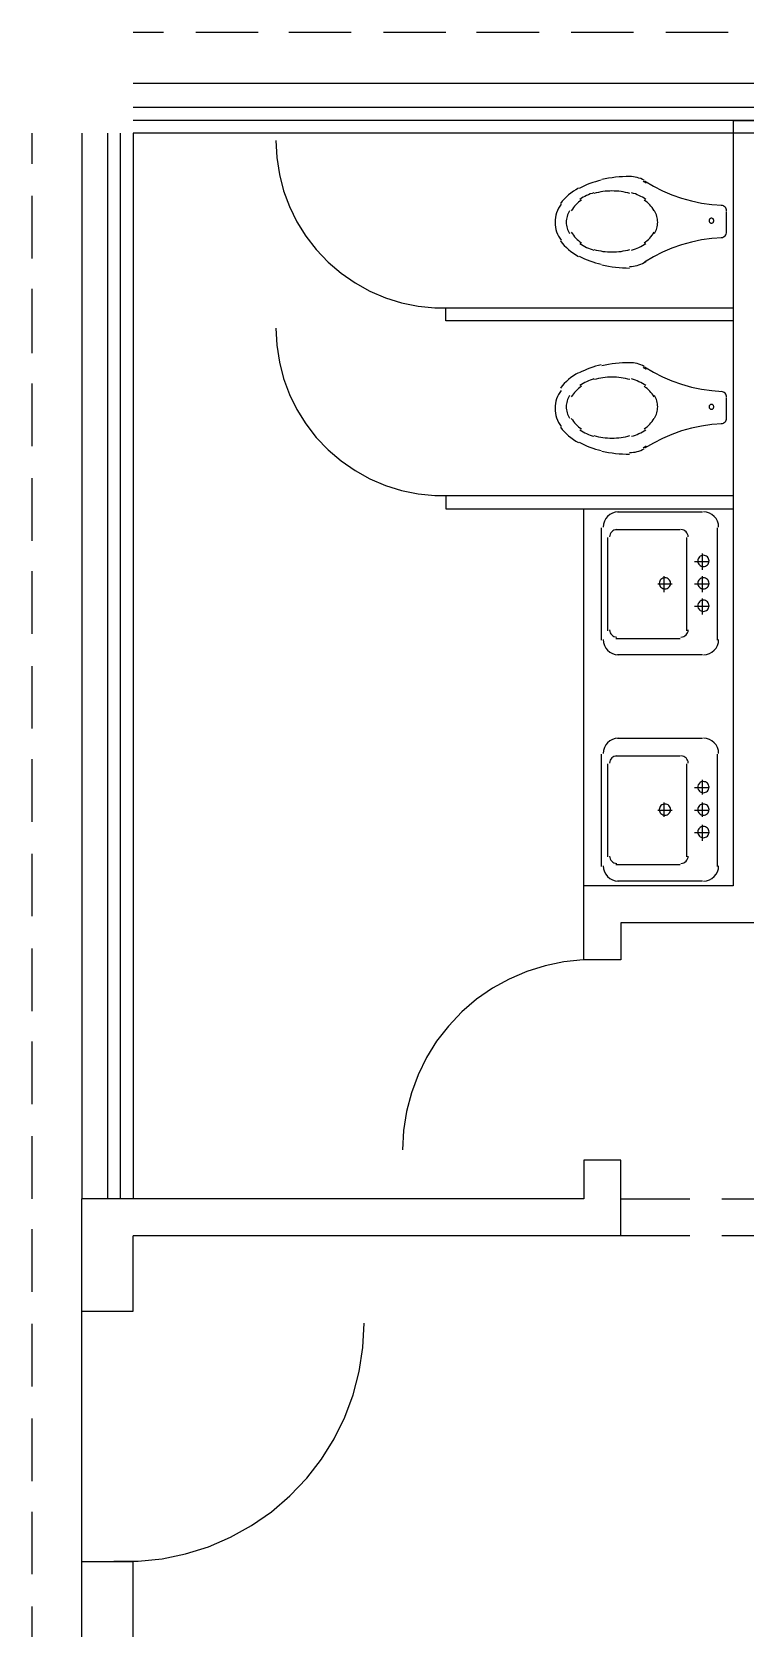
# Model space of a CAD drawing. Header units: metres. Extents: x 0 to 61, y 0 to 90.7.
# Drawn here: x 0 to 2.18, y 68.679 to 73.577 of the extents above; entities that cross this region are included whole.
import ezdxf

# ---------------------------------------------------------------- set-up
doc = ezdxf.new("R2010")
doc.units = ezdxf.units.M
doc.layers.add('MURO_REAL', color=7, linetype='Continuous')
doc.layers.add('PUERTA_REAL', color=7, linetype='Continuous')

msp = doc.modelspace()

# ---------------------------------------------------------------- linework, layer by layer
at = {"layer": 'MURO_REAL'}
for p, q in [((0.3086, 73.5771), (0.4016, 73.5771)), ((0.4996, 73.5771), (0.6906, 73.5771)), ((0.7837, 73.5771), (0.9747, 73.5771)), ((1.0727, 73.5771), (1.2637, 73.5771)), ((1.3567, 73.5771), (1.5478, 73.5771)), ((1.6457, 73.5771), (1.8367, 73.5771)), ((1.9347, 73.5771), (2.1257, 73.5771)), ((4.898, 73.4204), (0.3086, 73.4204)), ((4.898, 73.3469), (0.3086, 73.3469)), ((4.898, 73.3078), (0.3086, 73.3078)), ((2.1404, 73.3078), (2.258, 73.3078)), ((2.1404, 73.3078), (2.1404, 70.9714)), ((0, 73.1755), (0, 73.2686)), ((0.1518, 73.2686), (0.1518, 70.0163)), ((0.2302, 73.2686), (0.2302, 70.0163)), ((0.2694, 73.2686), (0.2694, 70.0163)), ((0.3086, 73.2686), (0.3086, 70.0163)), ((4.898, 73.2686), (0.3086, 73.2686)), ((0, 72.8865), (0, 73.0775)), ((2.1208, 72.9649), (2.1208, 73.0286)), ((0, 72.5975), (0, 72.7935)), ((2.1404, 72.7347), (1.2637, 72.7347)), ((1.2637, 72.6955), (1.2637, 72.7347)), ((2.1404, 72.6955), (1.2637, 72.6955)), ((0, 72.3135), (0, 72.5045)), ((2.1208, 72.3967), (2.1208, 72.4604)), ((0, 72.0245), (0, 72.2155)), ((2.1404, 72.1616), (1.2637, 72.1616)), ((1.2637, 72.1616), (1.2637, 72.1224)), ((1.2637, 72.1224), (2.1404, 72.1224)), ((1.6849, 70.9714), (1.6849, 72.1224)), ((1.7878, 72.1126), (2.0473, 72.1126)), ((1.7388, 71.7208), (1.7388, 72.0637)), ((1.7829, 72.0588), (1.9788, 72.0588)), ((2.0914, 72.0637), (2.0914, 71.7208)), ((1.7584, 71.7502), (1.7584, 72.0343)), ((1.9984, 72.0343), (1.9984, 71.7502)), ((2.0669, 71.9608), (2.0229, 71.9608)), ((2.0473, 71.9363), (2.0473, 71.9853)), ((0, 71.7404), (0, 71.9314)), ((1.9298, 71.8678), (1.9298, 71.9167)), ((2.0473, 71.8678), (2.0473, 71.9167)), ((1.9543, 71.8922), (1.9102, 71.8922)), ((2.0669, 71.8922), (2.0229, 71.8922)), ((2.0669, 71.8237), (2.0229, 71.8237)), ((2.0473, 71.7992), (2.0473, 71.8482)), ((1.9788, 71.7257), (1.7829, 71.7257)), ((2.0473, 71.6767), (1.7878, 71.6767)), ((0, 71.4514), (0, 71.6424)), ((1.7878, 71.422), (2.0473, 71.422)), ((1.7388, 71.0302), (1.7388, 71.3731)), ((1.7829, 71.3682), (1.9788, 71.3682)), ((2.0914, 71.3731), (2.0914, 71.0302)), ((0, 71.1673), (0, 71.3584)), ((1.7584, 71.0596), (1.7584, 71.3437)), ((1.9984, 71.3437), (1.9984, 71.0596)), ((2.0669, 71.2702), (2.0229, 71.2702)), ((2.0473, 71.2506), (2.0473, 71.2947)), ((1.9298, 71.182), (1.9298, 71.2261)), ((2.0473, 71.182), (2.0473, 71.2261)), ((1.9543, 71.2016), (1.9102, 71.2016)), ((2.0669, 71.2016), (2.0229, 71.2016)), ((2.0669, 71.1331), (2.0229, 71.1331)), ((2.0473, 71.1086), (2.0473, 71.1576)), ((0, 70.8784), (0, 71.0694)), ((1.9788, 71.0351), (1.7829, 71.0351)), ((2.0473, 70.9861), (1.7878, 70.9861)), ((1.6849, 70.7461), (1.6849, 70.9714)), ((2.1404, 70.9714), (1.6849, 70.9714)), ((1.7976, 70.8588), (1.7976, 70.7461)), ((2.6008, 70.8588), (1.7976, 70.8588)), ((0, 70.5894), (0, 70.7804)), ((1.7976, 70.7461), (1.6849, 70.7461)), ((0, 70.3053), (0, 70.4963)), ((0, 70.0163), (0, 70.2073)), ((1.7976, 70.1339), (1.6849, 70.1339)), ((1.6849, 70.1339), (1.6849, 70.0163)), ((1.7976, 69.9037), (1.7976, 70.1339)), ((1.6849, 70.0163), (0.1518, 70.0163)), ((0.1518, 69.6735), (0.1518, 70.0163)), ((1.7976, 70.0163), (2.0082, 70.0163)), ((2.1061, 70.0163), (2.2971, 70.0163)), ((0, 69.7322), (0, 69.9233)), ((1.7976, 69.9037), (0.3086, 69.9037)), ((0.3086, 69.6735), (0.3086, 69.9037)), ((2.0082, 69.9037), (1.7976, 69.9037)), ((2.2971, 69.9037), (2.1061, 69.9037)), ((0.1518, 69.6735), (0.3086, 69.6735)), ((0.1518, 68.9094), (0.1518, 69.6735)), ((0, 69.4433), (0, 69.6343)), ((0, 69.1543), (0, 69.3453)), ((0, 68.8702), (0, 69.0612)), ((0.1518, 68.6792), (0.1518, 68.9094)), ((0.1518, 68.9094), (0.3086, 68.9094)), ((0.3086, 68.6792), (0.3086, 68.9094)), ((0, 68.6792), (0, 68.7722))]:
    msp.add_line(p, q, dxfattribs=at)
at = {"layer": 'PUERTA_REAL'}
for points in [[(0.7445, 73.2465), (0.7472, 73.1943), (0.7551, 73.1429), (0.7681, 73.0929), (0.786, 73.0446), (0.8087, 72.9983), (0.836, 72.9545), (0.8678, 72.9134), (0.9038, 72.8754)], [(1.8245, 73.1363), (1.8138, 73.1362), (1.8031, 73.1357), (1.7924, 73.135), (1.7817, 73.134), (1.7711, 73.1326), (1.7605, 73.131), (1.75, 73.1291), (1.7395, 73.1269)], [(1.8687, 73.1248), (1.8636, 73.1275), (1.8583, 73.1298), (1.8529, 73.1318), (1.8473, 73.1334), (1.8417, 73.1347), (1.836, 73.1356), (1.8303, 73.1361), (1.8245, 73.1363)], [(1.6684, 73.1008), (1.6604, 73.0962), (1.6528, 73.0912), (1.6454, 73.0858), (1.6382, 73.0801), (1.6314, 73.074), (1.625, 73.0675), (1.6188, 73.0607), (1.6131, 73.0536)], [(1.7379, 73.1251), (1.7291, 73.123), (1.7205, 73.1206), (1.7119, 73.1179), (1.7034, 73.1149), (1.695, 73.1116), (1.6867, 73.108), (1.6786, 73.1041), (1.6706, 73.1)], [(1.7156, 73.0867), (1.7098, 73.085), (1.7042, 73.083), (1.6986, 73.0808), (1.6931, 73.0784), (1.6877, 73.0757), (1.6824, 73.0729), (1.6772, 73.0698), (1.6722, 73.0666)], [(1.7706, 73.0922), (1.7637, 73.0921), (1.7567, 73.0918), (1.7498, 73.0912), (1.7429, 73.0903), (1.7361, 73.0893), (1.7292, 73.088), (1.7225, 73.0865), (1.7157, 73.0847)], [(1.8255, 73.0847), (1.8188, 73.0865), (1.812, 73.088), (1.8052, 73.0893), (1.7983, 73.0903), (1.7914, 73.0912), (1.7845, 73.0918), (1.7776, 73.0921), (1.7706, 73.0922)], [(1.8739, 73.0666), (1.8689, 73.0698), (1.8637, 73.0729), (1.8584, 73.0757), (1.8531, 73.0784), (1.8476, 73.0808), (1.842, 73.083), (1.8363, 73.085), (1.8305, 73.0867)], [(1.8749, 73.1161), (1.8738, 73.1169), (1.8727, 73.1176), (1.8716, 73.1183), (1.8705, 73.119), (1.8694, 73.1197), (1.8683, 73.1204), (1.8671, 73.121), (1.866, 73.1217)], [(1.8697, 73.1232), (1.8969, 73.1072), (1.925, 73.093), (1.9538, 73.0808), (1.9834, 73.0704), (2.0136, 73.062), (2.0443, 73.0555), (2.0755, 73.051), (2.1069, 73.0486)], [(1.6155, 73.0519), (1.6112, 73.0458), (1.6074, 73.0394), (1.6042, 73.0327), (1.6015, 73.0259), (1.5995, 73.0188), (1.598, 73.0115), (1.597, 73.0042), (1.5967, 72.9967)], [(1.6407, 73.0312), (1.6385, 73.0273), (1.6365, 73.0232), (1.6349, 73.019), (1.6335, 73.0147), (1.6324, 73.0103), (1.6316, 73.0058), (1.6312, 73.0013), (1.631, 72.9967)], [(1.6773, 73.0643), (1.6727, 73.0611), (1.6683, 73.0576), (1.6642, 73.0538), (1.6602, 73.0499), (1.6564, 73.0457), (1.6529, 73.0414), (1.6496, 73.0368), (1.6465, 73.0321)], [(1.8996, 73.0321), (1.8966, 73.0368), (1.8932, 73.0414), (1.8897, 73.0457), (1.8859, 73.0499), (1.882, 73.0538), (1.8778, 73.0576), (1.8734, 73.0611), (1.8688, 73.0643)], [(1.9102, 72.9967), (1.91, 73.0013), (1.9096, 73.0058), (1.9088, 73.0103), (1.9077, 73.0147), (1.9064, 73.019), (1.9047, 73.0232), (1.9027, 73.0273), (1.9005, 73.0312)], [(2.1208, 73.031), (2.1205, 73.0344), (2.1195, 73.0375), (2.118, 73.0404), (2.1161, 73.0429), (2.1136, 73.045), (2.1109, 73.0466), (2.1078, 73.0477), (2.1044, 73.0481)], [(1.5967, 72.9967), (1.597, 72.9893), (1.598, 72.9819), (1.5995, 72.9747), (1.6015, 72.9676), (1.6042, 72.9607), (1.6074, 72.9541), (1.6112, 72.9477), (1.6155, 72.9416)], [(1.631, 72.9967), (1.6312, 72.9922), (1.6316, 72.9877), (1.6324, 72.9832), (1.6335, 72.9788), (1.6349, 72.9745), (1.6365, 72.9703), (1.6385, 72.9662), (1.6407, 72.9622)], [(1.9005, 72.9622), (1.9027, 72.9662), (1.9047, 72.9703), (1.9064, 72.9745), (1.9077, 72.9788), (1.9088, 72.9832), (1.9096, 72.9877), (1.91, 72.9922), (1.9102, 72.9967)], [(2.0743, 73.009), (2.0728, 73.0088), (2.0714, 73.0084), (2.0702, 73.0077), (2.0691, 73.0068), (2.0682, 73.0057), (2.0675, 73.0045), (2.0671, 73.0031), (2.0669, 73.0016)], [(2.0669, 73.0016), (2.0671, 73.0001), (2.0675, 72.9988), (2.0682, 72.9975), (2.0691, 72.9964), (2.0702, 72.9955), (2.0714, 72.9949), (2.0728, 72.9944), (2.0743, 72.9943)], [(2.0816, 73.0016), (2.0815, 73.0031), (2.0811, 73.0045), (2.0804, 73.0057), (2.0795, 73.0068), (2.0784, 73.0077), (2.0771, 73.0084), (2.0758, 73.0088), (2.0743, 73.009)], [(2.0743, 72.9943), (2.0758, 72.9944), (2.0771, 72.9949), (2.0784, 72.9955), (2.0795, 72.9964), (2.0804, 72.9975), (2.0811, 72.9988), (2.0815, 73.0001), (2.0816, 73.0016)], [(1.6131, 72.9399), (1.6188, 72.9327), (1.625, 72.9259), (1.6314, 72.9195), (1.6382, 72.9134), (1.6454, 72.9076), (1.6528, 72.9023), (1.6604, 72.8973), (1.6684, 72.8927)], [(1.6465, 72.9663), (1.6496, 72.9615), (1.6529, 72.957), (1.6564, 72.9526), (1.6602, 72.9485), (1.6642, 72.9445), (1.6683, 72.9408), (1.6727, 72.9373), (1.6773, 72.934)], [(1.6722, 72.9318), (1.6772, 72.9285), (1.6824, 72.9255), (1.6877, 72.9226), (1.6931, 72.92), (1.6986, 72.9176), (1.7042, 72.9154), (1.7098, 72.9134), (1.7156, 72.9117)], [(1.8305, 72.9117), (1.8363, 72.9134), (1.842, 72.9154), (1.8476, 72.9176), (1.8531, 72.92), (1.8584, 72.9226), (1.8637, 72.9255), (1.8689, 72.9285), (1.8739, 72.9318)], [(1.8688, 72.934), (1.8734, 72.9373), (1.8778, 72.9408), (1.882, 72.9445), (1.8859, 72.9485), (1.8897, 72.9526), (1.8932, 72.957), (1.8966, 72.9615), (1.8996, 72.9663)], [(2.1069, 72.9497), (2.0755, 72.9473), (2.0443, 72.9429), (2.0136, 72.9364), (1.9834, 72.928), (1.9538, 72.9176), (1.925, 72.9053), (1.8969, 72.8912), (1.8697, 72.8751)], [(2.1044, 72.9502), (2.1078, 72.9507), (2.1109, 72.9518), (2.1136, 72.9534), (2.1161, 72.9555), (2.118, 72.958), (2.1195, 72.9609), (2.1205, 72.964), (2.1208, 72.9673)], [(1.6706, 72.8935), (1.6786, 72.8894), (1.6867, 72.8855), (1.695, 72.8819), (1.7034, 72.8786), (1.7119, 72.8756), (1.7205, 72.8729), (1.7291, 72.8705), (1.7379, 72.8684)], [(1.7157, 72.9137), (1.7225, 72.9119), (1.7292, 72.9104), (1.7361, 72.9091), (1.7429, 72.908), (1.7498, 72.9072), (1.7567, 72.9066), (1.7637, 72.9062), (1.7706, 72.9061)], [(1.7706, 72.9061), (1.7776, 72.9062), (1.7845, 72.9066), (1.7914, 72.9072), (1.7983, 72.908), (1.8052, 72.9091), (1.812, 72.9104), (1.8188, 72.9119), (1.8255, 72.9137)], [(0.9038, 72.8754), (0.9435, 72.8414), (0.9862, 72.8118), (1.0314, 72.7868), (1.0788, 72.7665), (1.128, 72.751), (1.1786, 72.7406), (1.2302, 72.7354), (1.2826, 72.7354)], [(1.7395, 72.8665), (1.75, 72.8643), (1.7605, 72.8624), (1.7711, 72.8608), (1.7817, 72.8595), (1.7924, 72.8585), (1.8031, 72.8577), (1.8138, 72.8573), (1.8245, 72.8571)], [(1.8245, 72.862), (1.8303, 72.8622), (1.836, 72.8628), (1.8417, 72.8637), (1.8473, 72.865), (1.8529, 72.8666), (1.8583, 72.8686), (1.8636, 72.8709), (1.8687, 72.8736)], [(1.866, 72.8718), (1.8671, 72.8724), (1.8683, 72.8731), (1.8694, 72.8738), (1.8705, 72.8745), (1.8716, 72.8752), (1.8727, 72.8759), (1.8738, 72.8766), (1.8749, 72.8773)], [(0.7445, 72.6735), (0.7472, 72.6212), (0.7551, 72.5699), (0.7681, 72.5199), (0.786, 72.4715), (0.8087, 72.4253), (0.836, 72.3814), (0.8678, 72.3403), (0.9038, 72.3024)], [(1.7379, 72.5618), (1.7291, 72.5597), (1.7205, 72.5573), (1.7119, 72.5546), (1.7034, 72.5516), (1.695, 72.5483), (1.6867, 72.5447), (1.6786, 72.5408), (1.6706, 72.5367)], [(1.8245, 72.5682), (1.8138, 72.568), (1.8031, 72.5676), (1.7924, 72.5668), (1.7817, 72.5658), (1.7711, 72.5645), (1.7605, 72.5629), (1.75, 72.561), (1.7395, 72.5588)], [(1.8687, 72.5566), (1.8636, 72.5593), (1.8583, 72.5616), (1.8529, 72.5636), (1.8473, 72.5652), (1.8417, 72.5665), (1.836, 72.5674), (1.8303, 72.568), (1.8245, 72.5682)], [(1.8749, 72.548), (1.8738, 72.5487), (1.8727, 72.5494), (1.8716, 72.5501), (1.8705, 72.5508), (1.8694, 72.5515), (1.8683, 72.5522), (1.8671, 72.5529), (1.866, 72.5535)], [(1.8697, 72.5551), (1.8969, 72.539), (1.925, 72.5249), (1.9538, 72.5126), (1.9834, 72.5022), (2.0136, 72.4938), (2.0443, 72.4873), (2.0755, 72.4829), (2.1069, 72.4805)], [(1.6684, 72.5375), (1.6604, 72.5329), (1.6528, 72.5279), (1.6454, 72.5226), (1.6382, 72.5168), (1.6314, 72.5107), (1.625, 72.5043), (1.6188, 72.4974), (1.6131, 72.4903)], [(1.6773, 72.4962), (1.6727, 72.4929), (1.6683, 72.4894), (1.6642, 72.4857), (1.6602, 72.4817), (1.6564, 72.4776), (1.6529, 72.4732), (1.6496, 72.4687), (1.6465, 72.4639)], [(1.7156, 72.5185), (1.7098, 72.5168), (1.7042, 72.5148), (1.6986, 72.5126), (1.6931, 72.5102), (1.6877, 72.5076), (1.6824, 72.5047), (1.6772, 72.5017), (1.6722, 72.4984)], [(1.7706, 72.5241), (1.7637, 72.524), (1.7567, 72.5236), (1.7498, 72.523), (1.7429, 72.5222), (1.7361, 72.5211), (1.7292, 72.5198), (1.7225, 72.5183), (1.7157, 72.5165)], [(1.8255, 72.5165), (1.8188, 72.5183), (1.812, 72.5198), (1.8052, 72.5211), (1.7983, 72.5222), (1.7914, 72.523), (1.7845, 72.5236), (1.7776, 72.524), (1.7706, 72.5241)], [(1.8739, 72.4984), (1.8689, 72.5017), (1.8637, 72.5047), (1.8584, 72.5076), (1.8531, 72.5102), (1.8476, 72.5126), (1.842, 72.5148), (1.8363, 72.5168), (1.8305, 72.5185)], [(1.8996, 72.4639), (1.8966, 72.4687), (1.8932, 72.4732), (1.8897, 72.4776), (1.8859, 72.4817), (1.882, 72.4857), (1.8778, 72.4894), (1.8734, 72.4929), (1.8688, 72.4962)], [(1.6155, 72.4837), (1.6112, 72.4776), (1.6074, 72.4712), (1.6042, 72.4646), (1.6015, 72.4577), (1.5995, 72.4506), (1.598, 72.4434), (1.597, 72.436), (1.5967, 72.4286)], [(1.6407, 72.468), (1.6385, 72.464), (1.6365, 72.4599), (1.6349, 72.4557), (1.6335, 72.4514), (1.6324, 72.447), (1.6316, 72.4425), (1.6312, 72.438), (1.631, 72.4335)], [(1.9102, 72.4335), (1.91, 72.438), (1.9096, 72.4425), (1.9088, 72.447), (1.9077, 72.4514), (1.9064, 72.4557), (1.9047, 72.4599), (1.9027, 72.464), (1.9005, 72.468)], [(2.1208, 72.4629), (2.1205, 72.4662), (2.1195, 72.4693), (2.118, 72.4722), (2.1161, 72.4747), (2.1136, 72.4768), (2.1109, 72.4784), (2.1078, 72.4795), (2.1044, 72.48)], [(1.5967, 72.4286), (1.597, 72.4211), (1.598, 72.4138), (1.5995, 72.4065), (1.6015, 72.3994), (1.6042, 72.3926), (1.6074, 72.3859), (1.6112, 72.3795), (1.6155, 72.3734)], [(1.631, 72.4335), (1.6312, 72.4289), (1.6316, 72.4244), (1.6324, 72.4199), (1.6335, 72.4155), (1.6349, 72.4112), (1.6365, 72.407), (1.6385, 72.4029), (1.6407, 72.399)], [(1.6465, 72.3981), (1.6496, 72.3934), (1.6529, 72.3888), (1.6564, 72.3845), (1.6602, 72.3803), (1.6642, 72.3764), (1.6683, 72.3726), (1.6727, 72.3691), (1.6773, 72.3659)], [(1.8688, 72.3659), (1.8734, 72.3691), (1.8778, 72.3726), (1.882, 72.3764), (1.8859, 72.3803), (1.8897, 72.3845), (1.8932, 72.3888), (1.8966, 72.3934), (1.8996, 72.3981)], [(1.9005, 72.399), (1.9027, 72.4029), (1.9047, 72.407), (1.9064, 72.4112), (1.9077, 72.4155), (1.9088, 72.4199), (1.9096, 72.4244), (1.91, 72.4289), (1.9102, 72.4335)], [(2.0743, 72.4408), (2.0728, 72.4407), (2.0714, 72.4402), (2.0702, 72.4396), (2.0691, 72.4387), (2.0682, 72.4376), (2.0675, 72.4363), (2.0671, 72.4349), (2.0669, 72.4335)], [(2.0669, 72.4335), (2.0671, 72.432), (2.0675, 72.4306), (2.0682, 72.4294), (2.0691, 72.4283), (2.0702, 72.4274), (2.0714, 72.4267), (2.0728, 72.4263), (2.0743, 72.4261)], [(2.0816, 72.4335), (2.0815, 72.4349), (2.0811, 72.4363), (2.0804, 72.4376), (2.0795, 72.4387), (2.0784, 72.4396), (2.0771, 72.4402), (2.0758, 72.4407), (2.0743, 72.4408)], [(2.0743, 72.4261), (2.0758, 72.4263), (2.0771, 72.4267), (2.0784, 72.4274), (2.0795, 72.4283), (2.0804, 72.4294), (2.0811, 72.4306), (2.0815, 72.432), (2.0816, 72.4335)], [(2.1044, 72.3821), (2.1078, 72.3825), (2.1109, 72.3836), (2.1136, 72.3852), (2.1161, 72.3873), (2.118, 72.3898), (2.1195, 72.3927), (2.1205, 72.3958), (2.1208, 72.3992)], [(1.6131, 72.3717), (1.6188, 72.3646), (1.625, 72.3578), (1.6314, 72.3513), (1.6382, 72.3452), (1.6454, 72.3395), (1.6528, 72.3341), (1.6604, 72.3291), (1.6684, 72.3246)], [(1.6722, 72.3636), (1.6772, 72.3604), (1.6824, 72.3573), (1.6877, 72.3545), (1.6931, 72.3518), (1.6986, 72.3494), (1.7042, 72.3472), (1.7098, 72.3452), (1.7156, 72.3435)], [(1.7157, 72.3455), (1.7225, 72.3437), (1.7292, 72.3422), (1.7361, 72.3409), (1.7429, 72.3399), (1.7498, 72.339), (1.7567, 72.3384), (1.7637, 72.3381), (1.7706, 72.338)], [(1.7706, 72.338), (1.7776, 72.3381), (1.7845, 72.3384), (1.7914, 72.339), (1.7983, 72.3399), (1.8052, 72.3409), (1.812, 72.3422), (1.8188, 72.3437), (1.8255, 72.3455)], [(1.8305, 72.3435), (1.8363, 72.3452), (1.842, 72.3472), (1.8476, 72.3494), (1.8531, 72.3518), (1.8584, 72.3545), (1.8637, 72.3573), (1.8689, 72.3604), (1.8739, 72.3636)], [(2.1069, 72.3816), (2.0755, 72.3792), (2.0443, 72.3747), (2.0136, 72.3682), (1.9834, 72.3598), (1.9538, 72.3494), (1.925, 72.3372), (1.8969, 72.323), (1.8697, 72.307)], [(0.9038, 72.3024), (0.9435, 72.2683), (0.9862, 72.2387), (1.0314, 72.2137), (1.0788, 72.1934), (1.128, 72.178), (1.1786, 72.1676), (1.2302, 72.1623), (1.2826, 72.1623)], [(1.6706, 72.3253), (1.6786, 72.3212), (1.6867, 72.3173), (1.695, 72.3137), (1.7034, 72.3104), (1.7119, 72.3074), (1.7205, 72.3047), (1.7291, 72.3023), (1.7379, 72.3002)], [(1.7395, 72.2984), (1.75, 72.2962), (1.7605, 72.2943), (1.7711, 72.2926), (1.7817, 72.2913), (1.7924, 72.2903), (1.8031, 72.2896), (1.8138, 72.2891), (1.8245, 72.289)], [(1.8245, 72.2939), (1.8303, 72.2941), (1.836, 72.2946), (1.8417, 72.2955), (1.8473, 72.2968), (1.8529, 72.2984), (1.8583, 72.3004), (1.8636, 72.3027), (1.8687, 72.3054)], [(1.866, 72.3085), (1.8671, 72.3092), (1.8683, 72.3098), (1.8694, 72.3105), (1.8705, 72.3112), (1.8716, 72.3119), (1.8727, 72.3126), (1.8738, 72.3133), (1.8749, 72.3141)], [(1.7902, 72.1126), (1.7808, 72.1117), (1.7721, 72.109), (1.7642, 72.1047), (1.7573, 72.099), (1.7516, 72.0921), (1.7473, 72.0842), (1.7446, 72.0755), (1.7437, 72.0661)], [(2.0963, 72.0661), (2.0954, 72.0755), (2.0927, 72.0842), (2.0884, 72.0921), (2.0827, 72.099), (2.0758, 72.1047), (2.0679, 72.109), (2.0592, 72.1117), (2.0498, 72.1126)], [(1.7853, 72.0588), (1.7809, 72.0583), (1.7767, 72.057), (1.773, 72.055), (1.7697, 72.0523), (1.767, 72.0491), (1.765, 72.0453), (1.7637, 72.0412), (1.7633, 72.0367)], [(2.0033, 72.0367), (2.0028, 72.0412), (2.0015, 72.0453), (1.9995, 72.0491), (1.9968, 72.0523), (1.9935, 72.055), (1.9898, 72.057), (1.9857, 72.0583), (1.9812, 72.0588)], [(2.0498, 71.9804), (2.0463, 71.9801), (2.0431, 71.9791), (2.0402, 71.9775), (2.0377, 71.9754), (2.0356, 71.9728), (2.034, 71.9699), (2.033, 71.9667), (2.0327, 71.9633)], [(2.0327, 71.9633), (2.033, 71.9598), (2.034, 71.9566), (2.0356, 71.9537), (2.0377, 71.9511), (2.0402, 71.949), (2.0431, 71.9475), (2.0463, 71.9465), (2.0498, 71.9461)], [(2.0669, 71.9633), (2.0666, 71.9667), (2.0656, 71.9699), (2.064, 71.9728), (2.0619, 71.9754), (2.0594, 71.9775), (2.0565, 71.9791), (2.0533, 71.9801), (2.0498, 71.9804)], [(2.0498, 71.9461), (2.0533, 71.9465), (2.0565, 71.9475), (2.0594, 71.949), (2.0619, 71.9511), (2.064, 71.9537), (2.0656, 71.9566), (2.0666, 71.9598), (2.0669, 71.9633)], [(1.9322, 71.9118), (1.9288, 71.9115), (1.9256, 71.9105), (1.9227, 71.9089), (1.9201, 71.9068), (1.918, 71.9043), (1.9164, 71.9014), (1.9155, 71.8981), (1.9151, 71.8947)], [(1.9494, 71.8947), (1.949, 71.8981), (1.948, 71.9014), (1.9465, 71.9043), (1.9444, 71.9068), (1.9418, 71.9089), (1.9389, 71.9105), (1.9357, 71.9115), (1.9322, 71.9118)], [(2.0498, 71.9118), (2.0463, 71.9115), (2.0431, 71.9105), (2.0402, 71.9089), (2.0377, 71.9068), (2.0356, 71.9043), (2.034, 71.9014), (2.033, 71.8981), (2.0327, 71.8947)], [(2.0669, 71.8947), (2.0666, 71.8981), (2.0656, 71.9014), (2.064, 71.9043), (2.0619, 71.9068), (2.0594, 71.9089), (2.0565, 71.9105), (2.0533, 71.9115), (2.0498, 71.9118)], [(1.9151, 71.8947), (1.9155, 71.8912), (1.9164, 71.888), (1.918, 71.8851), (1.9201, 71.8826), (1.9227, 71.8805), (1.9256, 71.8789), (1.9288, 71.8779), (1.9322, 71.8775)], [(1.9322, 71.8775), (1.9357, 71.8779), (1.9389, 71.8789), (1.9418, 71.8805), (1.9444, 71.8826), (1.9465, 71.8851), (1.948, 71.888), (1.949, 71.8912), (1.9494, 71.8947)], [(2.0327, 71.8947), (2.033, 71.8912), (2.034, 71.888), (2.0356, 71.8851), (2.0377, 71.8826), (2.0402, 71.8805), (2.0431, 71.8789), (2.0463, 71.8779), (2.0498, 71.8775)], [(2.0498, 71.8775), (2.0533, 71.8779), (2.0565, 71.8789), (2.0594, 71.8805), (2.0619, 71.8826), (2.064, 71.8851), (2.0656, 71.888), (2.0666, 71.8912), (2.0669, 71.8947)], [(2.0498, 71.8433), (2.0463, 71.8429), (2.0431, 71.8419), (2.0402, 71.8403), (2.0377, 71.8382), (2.0356, 71.8357), (2.034, 71.8328), (2.033, 71.8296), (2.0327, 71.8261)], [(2.0327, 71.8261), (2.033, 71.8227), (2.034, 71.8194), (2.0356, 71.8165), (2.0377, 71.814), (2.0402, 71.8119), (2.0431, 71.8103), (2.0463, 71.8093), (2.0498, 71.809)], [(2.0669, 71.8261), (2.0666, 71.8296), (2.0656, 71.8328), (2.064, 71.8357), (2.0619, 71.8382), (2.0594, 71.8403), (2.0565, 71.8419), (2.0533, 71.8429), (2.0498, 71.8433)], [(2.0498, 71.809), (2.0533, 71.8093), (2.0565, 71.8103), (2.0594, 71.8119), (2.0619, 71.814), (2.064, 71.8165), (2.0656, 71.8194), (2.0666, 71.8227), (2.0669, 71.8261)], [(1.7437, 71.7233), (1.7446, 71.7139), (1.7473, 71.7052), (1.7516, 71.6972), (1.7573, 71.6904), (1.7642, 71.6847), (1.7721, 71.6804), (1.7808, 71.6777), (1.7902, 71.6767)], [(1.7633, 71.7527), (1.7637, 71.7482), (1.765, 71.7441), (1.767, 71.7403), (1.7697, 71.7371), (1.773, 71.7344), (1.7767, 71.7323), (1.7809, 71.7311), (1.7853, 71.7306)], [(1.9812, 71.7306), (1.9857, 71.7311), (1.9898, 71.7323), (1.9935, 71.7344), (1.9968, 71.7371), (1.9995, 71.7403), (2.0015, 71.7441), (2.0028, 71.7482), (2.0033, 71.7527)], [(2.0498, 71.6767), (2.0592, 71.6777), (2.0679, 71.6804), (2.0758, 71.6847), (2.0827, 71.6904), (2.0884, 71.6972), (2.0927, 71.7052), (2.0954, 71.7139), (2.0963, 71.7233)], [(1.7902, 71.422), (1.7808, 71.4211), (1.7721, 71.4184), (1.7642, 71.4141), (1.7573, 71.4084), (1.7516, 71.4015), (1.7473, 71.3936), (1.7446, 71.3849), (1.7437, 71.3755)], [(2.0963, 71.3755), (2.0954, 71.3849), (2.0927, 71.3936), (2.0884, 71.4015), (2.0827, 71.4084), (2.0758, 71.4141), (2.0679, 71.4184), (2.0592, 71.4211), (2.0498, 71.422)], [(1.7853, 71.3682), (1.7809, 71.3677), (1.7767, 71.3664), (1.773, 71.3644), (1.7697, 71.3617), (1.767, 71.3584), (1.765, 71.3547), (1.7637, 71.3506), (1.7633, 71.3461)], [(2.0033, 71.3461), (2.0028, 71.3506), (2.0015, 71.3547), (1.9995, 71.3584), (1.9968, 71.3617), (1.9935, 71.3644), (1.9898, 71.3664), (1.9857, 71.3677), (1.9812, 71.3682)], [(2.0498, 71.2898), (2.0463, 71.2894), (2.0431, 71.2884), (2.0402, 71.2869), (2.0377, 71.2848), (2.0356, 71.2822), (2.034, 71.2793), (2.033, 71.2761), (2.0327, 71.2727)], [(2.0327, 71.2727), (2.033, 71.2692), (2.034, 71.266), (2.0356, 71.2631), (2.0377, 71.2605), (2.0402, 71.2584), (2.0431, 71.2569), (2.0463, 71.2559), (2.0498, 71.2555)], [(2.0669, 71.2727), (2.0666, 71.2761), (2.0656, 71.2793), (2.064, 71.2822), (2.0619, 71.2848), (2.0594, 71.2869), (2.0565, 71.2884), (2.0533, 71.2894), (2.0498, 71.2898)], [(2.0498, 71.2555), (2.0533, 71.2559), (2.0565, 71.2569), (2.0594, 71.2584), (2.0619, 71.2605), (2.064, 71.2631), (2.0656, 71.266), (2.0666, 71.2692), (2.0669, 71.2727)], [(1.9322, 71.2212), (1.9288, 71.2209), (1.9256, 71.2199), (1.9227, 71.2183), (1.9201, 71.2162), (1.918, 71.2137), (1.9164, 71.2107), (1.9155, 71.2075), (1.9151, 71.2041)], [(1.9494, 71.2041), (1.949, 71.2075), (1.948, 71.2107), (1.9465, 71.2137), (1.9444, 71.2162), (1.9418, 71.2183), (1.9389, 71.2199), (1.9357, 71.2209), (1.9322, 71.2212)], [(2.0498, 71.2212), (2.0463, 71.2209), (2.0431, 71.2199), (2.0402, 71.2183), (2.0377, 71.2162), (2.0356, 71.2137), (2.034, 71.2107), (2.033, 71.2075), (2.0327, 71.2041)], [(2.0669, 71.2041), (2.0666, 71.2075), (2.0656, 71.2107), (2.064, 71.2137), (2.0619, 71.2162), (2.0594, 71.2183), (2.0565, 71.2199), (2.0533, 71.2209), (2.0498, 71.2212)], [(1.9151, 71.2041), (1.9155, 71.2006), (1.9164, 71.1974), (1.918, 71.1945), (1.9201, 71.192), (1.9227, 71.1899), (1.9256, 71.1883), (1.9288, 71.1873), (1.9322, 71.1869)], [(1.9322, 71.1869), (1.9357, 71.1873), (1.9389, 71.1883), (1.9418, 71.1899), (1.9444, 71.192), (1.9465, 71.1945), (1.948, 71.1974), (1.949, 71.2006), (1.9494, 71.2041)], [(2.0327, 71.2041), (2.033, 71.2006), (2.034, 71.1974), (2.0356, 71.1945), (2.0377, 71.192), (2.0402, 71.1899), (2.0431, 71.1883), (2.0463, 71.1873), (2.0498, 71.1869)], [(2.0498, 71.1869), (2.0533, 71.1873), (2.0565, 71.1883), (2.0594, 71.1899), (2.0619, 71.192), (2.064, 71.1945), (2.0656, 71.1974), (2.0666, 71.2006), (2.0669, 71.2041)], [(2.0498, 71.1527), (2.0463, 71.1523), (2.0431, 71.1513), (2.0402, 71.1497), (2.0377, 71.1476), (2.0356, 71.1451), (2.034, 71.1422), (2.033, 71.139), (2.0327, 71.1355)], [(2.0327, 71.1355), (2.033, 71.1321), (2.034, 71.1288), (2.0356, 71.1259), (2.0377, 71.1234), (2.0402, 71.1213), (2.0431, 71.1197), (2.0463, 71.1187), (2.0498, 71.1184)], [(2.0669, 71.1355), (2.0666, 71.139), (2.0656, 71.1422), (2.064, 71.1451), (2.0619, 71.1476), (2.0594, 71.1497), (2.0565, 71.1513), (2.0533, 71.1523), (2.0498, 71.1527)], [(2.0498, 71.1184), (2.0533, 71.1187), (2.0565, 71.1197), (2.0594, 71.1213), (2.0619, 71.1234), (2.064, 71.1259), (2.0656, 71.1288), (2.0666, 71.1321), (2.0669, 71.1355)], [(1.7437, 71.0327), (1.7446, 71.0233), (1.7473, 71.0145), (1.7516, 71.0066), (1.7573, 70.9997), (1.7642, 70.9941), (1.7721, 70.9898), (1.7808, 70.9871), (1.7902, 70.9861)], [(1.7633, 71.062), (1.7637, 71.0576), (1.765, 71.0535), (1.767, 71.0497), (1.7697, 71.0465), (1.773, 71.0438), (1.7767, 71.0417), (1.7809, 71.0404), (1.7853, 71.04)], [(1.9812, 71.04), (1.9857, 71.0404), (1.9898, 71.0417), (1.9935, 71.0438), (1.9968, 71.0465), (1.9995, 71.0497), (2.0015, 71.0535), (2.0028, 71.0576), (2.0033, 71.062)], [(2.0498, 70.9861), (2.0592, 70.9871), (2.0679, 70.9898), (2.0758, 70.9941), (2.0827, 70.9997), (2.0884, 71.0066), (2.0927, 71.0145), (2.0954, 71.0233), (2.0963, 71.0327)], [(1.7416, 70.7454), (1.6823, 70.7454), (1.6237, 70.7394), (1.5663, 70.7276), (1.5105, 70.7101), (1.4568, 70.6871), (1.4055, 70.6587), (1.3571, 70.6251), (1.3121, 70.5865)], [(1.3121, 70.5865), (1.2712, 70.5435), (1.2352, 70.4969), (1.2042, 70.4472), (1.1785, 70.3947), (1.1582, 70.3399), (1.1434, 70.2832), (1.1345, 70.225), (1.1314, 70.1657)], [(0.7875, 69.1094), (0.8387, 69.1633), (0.8838, 69.2217), (0.9226, 69.284), (0.9549, 69.3498), (0.9804, 69.4185), (0.9988, 69.4895), (1.0101, 69.5625), (1.0139, 69.6367)], [(0.2492, 68.9103), (0.3236, 68.9103), (0.397, 68.9178), (0.4689, 68.9326), (0.5388, 68.9545), (0.6062, 68.9834), (0.6704, 69.0189), (0.731, 69.061), (0.7875, 69.1094)]]:
    msp.add_lwpolyline(points, dxfattribs=at)

doc.saveas('drawing.dxf')
